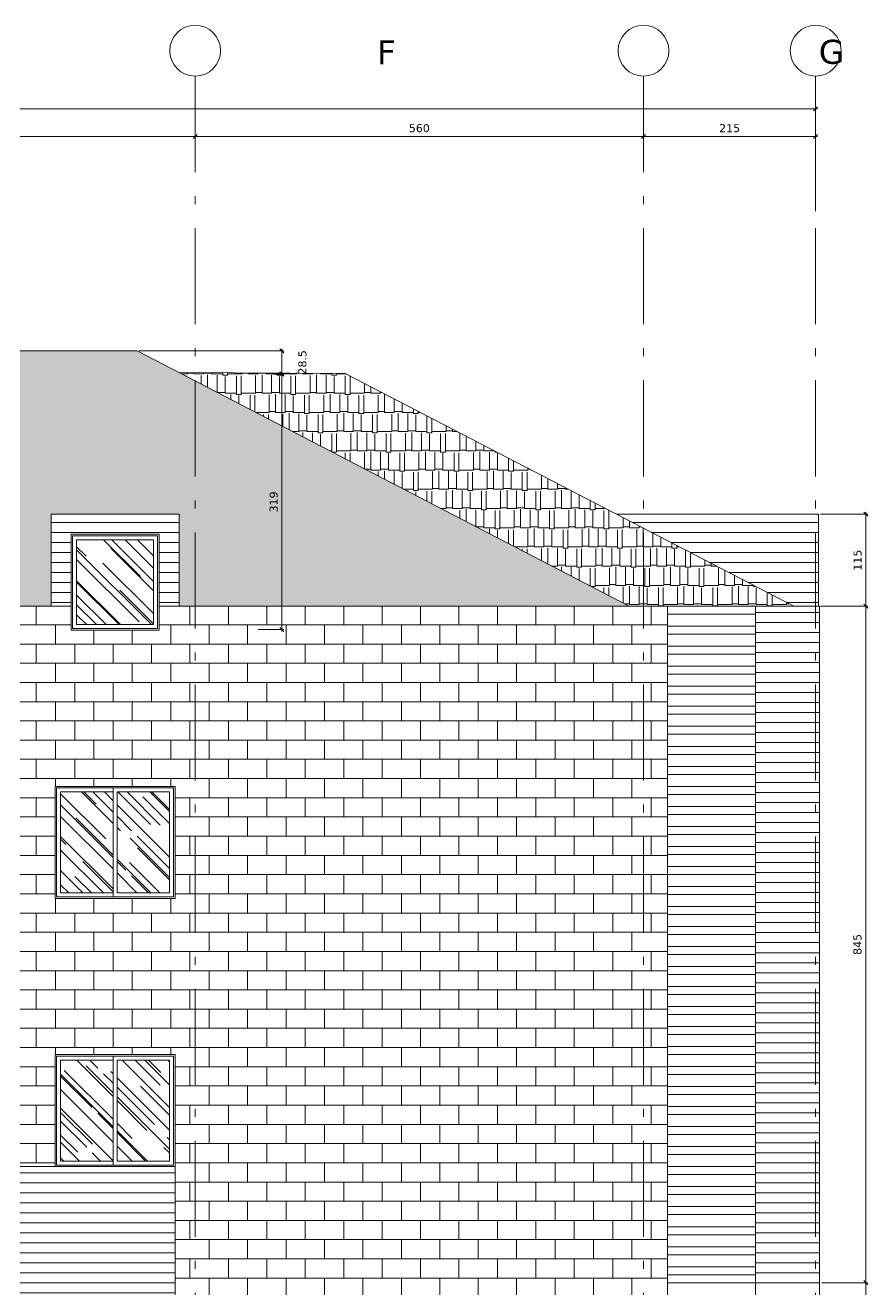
# Model space of a CAD drawing. Header units: inches. Extents: x -48 to 777, y -156 to 510.
# Drawn here: x 367.3 to 377.83, y 4.42 to 20.21 of the extents above; entities that cross this region are included whole.
import ezdxf

# ---------------------------------------------------------------- set-up
doc = ezdxf.new("R2010")
doc.units = ezdxf.units.IN
doc.header["$MEASUREMENT"] = 0
doc.linetypes.add('ACAD_ISO10W100', pattern=[18, 12, -3, 0, -3])
doc.layers.get('Defpoints').update_dxf_attribs({"lineweight": 5})
for name, color, linetype, lineweight in [('A-ANNOTATION', 34, 'Continuous', 5), ('A-AXIS ST', 251, 'ACAD_ISO10W100', 5), ('A-DIM', 9, 'Continuous', 5), ('A-PROJECTION3', 2, 'Continuous', 13), ('A-WINDOWS', 4, 'Continuous', 20), ('D-STONE', 52, 'Continuous', 20), ('D-WOOD', 32, 'Continuous', 20), ('H-GLASS', 111, 'Continuous', 5), ('H-WOOD', 26, 'Continuous', 5)]:
    doc.layers.add(name, color=color, linetype=linetype, lineweight=lineweight)
doc.layers.add('H-STONE', color=7, linetype='Continuous', lineweight=5, true_color=0xc8bd6a)
doc.layers.add('HH-DARK GREY', color=7, linetype='Continuous', lineweight=5, true_color=0x404040)
doc.styles.add('ROMAND', font='verdana.ttf')
doc.dimstyles.new('M-1.50', dxfattribs={"dimtxt": 0.1, "dimasz": 0.05, "dimexe": 0.025, "dimexo": 0.025, "dimgap": 0.05, "dimtad": 1, "dimlfac": 100, "dimrnd": 0.5, "dimzin": 9, "dimdsep": 46, "dimtxsty": 'ROMAND', "dimblk": 'OBLIQUE', "dimcen": 1, "dimdle": 0.025, "dimclrd": 256, "dimclre": 256, "dimclrt": 2, "dimadec": 0, "dimazin": 0, "dimtfac": 0.666667, "dimtmove": 2, "dimatfit": 3, "dimfxl": 0.04, "dimtolj": 1, "dimtzin": 5, "dimlwd": -1, "dimlwe": -1, "dimarcsym": 0})
pattern_1 = [(135, (-0.2, 0), (-0.6788225, 0.25455844), [4.5, -0.6, 1.5, -0.3]), (135, (-0.5882, 0.17607), (-0.07000357, -0.49426764), [0.9, -0.099, 1.8, -0.225]), (135, (-0.48638, -0.07425), (-1.24521504, 0.96095812), [2.4, -0.42, 1.2, -0.3])]
pattern_2 = [(0, (0, 96.73333), (0.51, 0.24), [0.12, -0.1, 0.14, -0.06, 0.18, -0.08]), (0, (0.12, 96.74333), (0.51, 0.24), [0.1, -0.38, 0.08, -0.12]), (0, (0.36, 96.71833), (0.51, 0.24), [0.06, -0.62]), (90, (0, 96.73333), (-0.17, 0.24), [0.23, -0.73]), (90, (0.12, 96.73333), (-0.17, 0.24), [0.225, -0.735]), (90, (0.22, 96.73333), (-0.17, 0.24), [0.21, -0.75]), (90, (0.36, 96.71833), (-0.17, 0.24), [0.23, -0.73]), (90, (0.42, 96.71833), (-0.17, 0.24), [0.23, -0.73]), (90, (0.6, 96.73333), (-0.17, 0.24), [0.22, -0.74])]

# ---------------------------------------------------------------- blocks, each defined once
blk = doc.blocks.new('_Oblique')
at = {"color": 0, "linetype": 'ByBlock', "lineweight": -2}
blk.add_line((-0.5, -0.5), (0.5, 0.5), dxfattribs=at)
blk = doc.blocks.new('*D676')
at = {"layer": 'A-DIM', "transparency": 16777216}
for p, q in [((377.236, 14.103), (377.825, 14.103)), ((377.8, 14.128), (377.8, 12.928)), ((377.236, 12.953), (377.825, 12.953))]:
    blk.add_line(p, q, dxfattribs=at)
at = {"layer": 'Defpoints', "color": 0, "transparency": 16777216}
for p in [(377.211, 14.103), (377.211, 12.953), (377.8, 12.953)]:
    blk.add_point(p, dxfattribs=at)
at = {"layer": 'A-DIM', "transparency": 16777216, "xscale": 0.05, "yscale": 0.05, "zscale": 0.05}
for p, rotation in [((377.8, 14.103), 90), ((377.8, 12.953), 270)]:
    blk.add_blockref('_Oblique', p, dxfattribs=dict(at, rotation=rotation))
at = {"layer": 'A-DIM', "color": 2, "transparency": 16777216, "insert": (377.699, 13.528), "char_height": 0.1, "attachment_point": 5, "rotation": 90, "style": 'ROMAND'}
blk.add_mtext('\\A1;115', dxfattribs=at)
blk = doc.blocks.new('*D677')
at = {"layer": 'A-DIM', "transparency": 16777216}
for p, q in [((377.236, 12.953), (377.825, 12.953)), ((377.8, 12.978), (377.8, 4.478)), ((377.25, 4.503), (377.825, 4.503))]:
    blk.add_line(p, q, dxfattribs=at)
at = {"layer": 'Defpoints', "color": 0, "transparency": 16777216}
for p in [(377.211, 12.953), (377.225, 4.503), (377.8, 4.503)]:
    blk.add_point(p, dxfattribs=at)
at = {"layer": 'A-DIM', "transparency": 16777216, "xscale": 0.05, "yscale": 0.05, "zscale": 0.05}
for p, rotation in [((377.8, 12.953), 90), ((377.8, 4.503), 270)]:
    blk.add_blockref('_Oblique', p, dxfattribs=dict(at, rotation=rotation))
at = {"layer": 'A-DIM', "color": 2, "transparency": 16777216, "insert": (377.698, 8.728), "char_height": 0.1, "attachment_point": 5, "rotation": 90, "style": 'ROMAND'}
blk.add_mtext('\\A1;845', dxfattribs=at)
blk = doc.blocks.new('*D678')
at = {"layer": 'A-DIM', "transparency": 16777216}
for p, q in [((377.25, 4.503), (377.825, 4.503)), ((377.8, 4.528), (377.8, 1.528)), ((377.35, 1.553), (377.825, 1.553))]:
    blk.add_line(p, q, dxfattribs=at)
at = {"layer": 'Defpoints', "color": 0, "transparency": 16777216}
for p in [(377.225, 4.503), (377.325, 1.553), (377.8, 1.553)]:
    blk.add_point(p, dxfattribs=at)
at = {"layer": 'A-DIM', "transparency": 16777216, "xscale": 0.05, "yscale": 0.05, "zscale": 0.05}
for p, rotation in [((377.8, 4.503), 90), ((377.8, 1.553), 270)]:
    blk.add_blockref('_Oblique', p, dxfattribs=dict(at, rotation=rotation))
at = {"layer": 'A-DIM', "color": 2, "transparency": 16777216, "insert": (377.698, 3.028), "char_height": 0.1, "attachment_point": 5, "rotation": 90, "style": 'ROMAND'}
blk.add_mtext('\\A1;295', dxfattribs=at)
blk = doc.blocks.new('*D695')
at = {"layer": 'A-DIM', "transparency": 16777216}
for p, q in [((368.726, 16.141), (370.533, 16.141)), ((370.508, 16.166), (370.508, 15.832)), ((370.4, 15.857), (370.533, 15.857))]:
    blk.add_line(p, q, dxfattribs=at)
at = {"layer": 'Defpoints', "color": 0, "transparency": 16777216}
for p in [(368.701, 16.141), (370.375, 15.857), (370.508, 15.857)]:
    blk.add_point(p, dxfattribs=at)
at = {"layer": 'A-DIM', "transparency": 16777216, "xscale": 0.05, "yscale": 0.05, "zscale": 0.05}
for p, rotation in [((370.508, 16.141), 90), ((370.508, 15.857), 270)]:
    blk.add_blockref('_Oblique', p, dxfattribs=dict(at, rotation=rotation))
at = {"layer": 'A-DIM', "color": 2, "transparency": 16777216, "insert": (370.765, 15.999), "char_height": 0.1, "attachment_point": 5, "rotation": 90, "style": 'ROMAND'}
blk.add_mtext('\\A1;28.5', dxfattribs=at)
blk = doc.blocks.new('*D696')
at = {"layer": 'A-DIM', "transparency": 16777216}
for p, q in [((370.402, 15.85), (370.533, 15.85)), ((370.508, 15.875), (370.508, 12.637)), ((370.214, 12.662), (370.533, 12.662))]:
    blk.add_line(p, q, dxfattribs=at)
at = {"layer": 'Defpoints', "color": 0, "transparency": 16777216}
for p in [(370.377, 15.85), (370.189, 12.662), (370.508, 12.662)]:
    blk.add_point(p, dxfattribs=at)
at = {"layer": 'A-DIM', "transparency": 16777216, "xscale": 0.05, "yscale": 0.05, "zscale": 0.05}
for p, rotation in [((370.508, 15.85), 90), ((370.508, 12.662), 270)]:
    blk.add_blockref('_Oblique', p, dxfattribs=dict(at, rotation=rotation))
at = {"layer": 'A-DIM', "color": 2, "transparency": 16777216, "insert": (370.406, 14.256), "char_height": 0.1, "attachment_point": 5, "rotation": 90, "style": 'ROMAND'}
blk.add_mtext('\\A1;319', dxfattribs=at)
blk = doc.blocks.new('*D842')
at = {"layer": 'A-DIM', "transparency": 16777216}
for p, q in [((364, 18.821), (369.45, 18.821)), ((364.025, 18.441), (364.025, 18.846)), ((369.425, 18.441), (369.425, 18.846))]:
    blk.add_line(p, q, dxfattribs=at)
at = {"layer": 'Defpoints', "color": 0, "transparency": 16777216}
for p in [(369.425, 18.821), (364.025, 18.416), (369.425, 18.416)]:
    blk.add_point(p, dxfattribs=at)
at = {"layer": 'A-DIM', "transparency": 16777216, "xscale": 0.05, "yscale": 0.05, "zscale": 0.05, "rotation": 180}
blk.add_blockref('_Oblique', (364.025, 18.821), dxfattribs=at)
at = {"layer": 'A-DIM', "transparency": 16777216, "xscale": 0.05, "yscale": 0.05, "zscale": 0.05}
blk.add_blockref('_Oblique', (369.425, 18.821), dxfattribs=at)
at = {"layer": 'A-DIM', "color": 2, "transparency": 16777216, "insert": (366.725, 18.923), "char_height": 0.1, "attachment_point": 5, "style": 'ROMAND'}
blk.add_mtext('\\A1;540', dxfattribs=at)
blk = doc.blocks.new('*D843')
at = {"layer": 'A-DIM', "transparency": 16777216}
for p, q in [((377.2, 19.165), (349.798, 19.165)), ((349.823, 18.597), (349.823, 19.19)), ((377.175, 17.888), (377.175, 19.19))]:
    blk.add_line(p, q, dxfattribs=at)
at = {"layer": 'Defpoints', "color": 0, "transparency": 16777216}
for p in [(349.823, 19.165), (349.823, 18.572), (377.175, 17.863)]:
    blk.add_point(p, dxfattribs=at)
at = {"layer": 'A-DIM', "transparency": 16777216, "xscale": 0.05, "yscale": 0.05, "zscale": 0.05, "rotation": 180}
blk.add_blockref('_Oblique', (349.823, 19.165), dxfattribs=at)
at = {"layer": 'A-DIM', "transparency": 16777216, "xscale": 0.05, "yscale": 0.05, "zscale": 0.05}
blk.add_blockref('_Oblique', (377.175, 19.165), dxfattribs=at)
at = {"layer": 'A-DIM', "color": 2, "transparency": 16777216, "insert": (363.499, 19.267), "char_height": 0.1, "attachment_point": 5, "style": 'ROMAND'}
blk.add_mtext('\\A1;2735', dxfattribs=at)
blk = doc.blocks.new('*D844')
at = {"layer": 'A-DIM', "transparency": 16777216}
for p, q in [((369.4, 18.821), (375.05, 18.821)), ((369.425, 18.441), (369.425, 18.846)), ((375.025, 18.441), (375.025, 18.846))]:
    blk.add_line(p, q, dxfattribs=at)
at = {"layer": 'Defpoints', "color": 0, "transparency": 16777216}
for p in [(375.025, 18.821), (369.425, 18.416), (375.025, 18.416)]:
    blk.add_point(p, dxfattribs=at)
at = {"layer": 'A-DIM', "transparency": 16777216, "xscale": 0.05, "yscale": 0.05, "zscale": 0.05, "rotation": 180}
blk.add_blockref('_Oblique', (369.425, 18.821), dxfattribs=at)
at = {"layer": 'A-DIM', "transparency": 16777216, "xscale": 0.05, "yscale": 0.05, "zscale": 0.05}
blk.add_blockref('_Oblique', (375.025, 18.821), dxfattribs=at)
at = {"layer": 'A-DIM', "color": 2, "transparency": 16777216, "insert": (372.225, 18.923), "char_height": 0.1, "attachment_point": 5, "style": 'ROMAND'}
blk.add_mtext('\\A1;560', dxfattribs=at)
blk = doc.blocks.new('*D845')
at = {"layer": 'A-DIM', "transparency": 16777216}
for p, q in [((375, 18.821), (377.2, 18.821)), ((375.025, 18.441), (375.025, 18.846)), ((377.175, 18.441), (377.175, 18.846))]:
    blk.add_line(p, q, dxfattribs=at)
at = {"layer": 'Defpoints', "color": 0, "transparency": 16777216}
for p in [(377.175, 18.821), (375.025, 18.416), (377.175, 18.416)]:
    blk.add_point(p, dxfattribs=at)
at = {"layer": 'A-DIM', "transparency": 16777216, "xscale": 0.05, "yscale": 0.05, "zscale": 0.05, "rotation": 180}
blk.add_blockref('_Oblique', (375.025, 18.821), dxfattribs=at)
at = {"layer": 'A-DIM', "transparency": 16777216, "xscale": 0.05, "yscale": 0.05, "zscale": 0.05}
blk.add_blockref('_Oblique', (377.175, 18.821), dxfattribs=at)
at = {"layer": 'A-DIM', "color": 2, "transparency": 16777216, "insert": (376.1, 18.923), "char_height": 0.1, "attachment_point": 5, "style": 'ROMAND'}
blk.add_mtext('\\A1;215', dxfattribs=at)

msp = doc.modelspace()

# ---------------------------------------------------------------- hatches: boundary and pattern name
at = {"layer": 'H-GLASS'}
h = msp.add_hatch(dxfattribs=at)
h.set_pattern_fill('AR-RROOF', color=256, scale=0.3, angle=135)
h.set_pattern_definition(pattern_1)
h.paths.add_polyline_path([(367.94484, 12.72252), (368.90484, 12.72252), (368.90484, 13.78252), (367.94484, 13.78252)])
h = msp.add_hatch(dxfattribs=at)
h.set_pattern_fill('AR-RROOF', color=256, scale=0.3, angle=135)
h.set_pattern_definition(pattern_1)
h.paths.add_polyline_path([(368.39984, 10.63249), (367.7449, 10.63249), (367.7449, 9.37252), (368.39984, 9.37252)])
h = msp.add_hatch(dxfattribs=at)
h.set_pattern_fill('AR-RROOF', color=256, scale=0.3, angle=135)
h.set_pattern_definition(pattern_1)
h.paths.add_polyline_path([(368.44984, 9.37252), (369.10479, 9.37252), (369.10479, 10.63249), (368.44984, 10.63249)])
h = msp.add_hatch(dxfattribs=at)
h.set_pattern_fill('AR-RROOF', color=256, scale=0.3, angle=135)
h.set_pattern_definition(pattern_1)
h.paths.add_polyline_path([(367.74495, 6.02252), (368.3999, 6.02252), (368.3999, 7.28249), (367.74495, 7.28249)])
h = msp.add_hatch(dxfattribs=at)
h.set_pattern_fill('AR-RROOF', color=256, scale=0.3, angle=135)
h.set_pattern_definition(pattern_1)
h.paths.add_polyline_path([(368.4499, 6.02252), (369.10484, 6.02252), (369.10484, 7.28249), (368.4499, 7.28249)])
at = {"layer": 'H-STONE'}
h = msp.add_hatch(dxfattribs=at)
h.set_pattern_fill('AR-B816', color=256, scale=0.03)
h.paths.add_polyline_path([(369.17484, 7.35249), (369.17484, 5.95252), (369.17484, 1.55252), (375.32484, 1.55252), (375.32484, 12.95252), (368.97484, 12.95252), (368.97484, 12.65252), (367.87484, 12.65252), (367.87484, 12.95252), (367.62484, 12.95252), (366.57484, 12.95252), (366.57484, 12.65252), (365.47484, 12.65252), (365.47484, 12.95252), (363.57484, 12.95252), (363.57484, 10.70249), (363.57484, 9.30249), (363.5749, 7.25249), (363.57484, 5.95252), (365.27495, 5.95252), (365.27495, 7.35249), (366.77484, 7.35249), (366.77484, 5.95252), (367.67495, 5.95252), (367.67495, 7.35249)])
h.paths.add_polyline_path([(369.17479, 9.30252), (367.6749, 9.30252), (367.6749, 10.70249), (369.17479, 10.70249)], flags=16)
h.paths.add_polyline_path([(366.77479, 9.30252), (365.2749, 9.30252), (365.2749, 10.70249), (366.77479, 10.70249)], flags=16)
at = {"layer": 'H-WOOD'}
h = msp.add_hatch(dxfattribs=at)
h.set_pattern_fill('ANSI31', color=256, angle=135)
h.set_pattern_definition([(180, (-0.2, 0), (-1e-17, -0.125), [])])
h.paths.add_polyline_path([(368.97484, 13.85252), (368.97484, 12.95252), (369.22484, 12.95252), (369.22484, 14.10252), (367.62484, 14.10252), (367.62484, 12.95252), (367.87484, 12.95252), (367.87484, 13.85252)])
h = msp.add_hatch(dxfattribs=at)
h.set_pattern_fill('ANSI31', color=256, angle=135)
h.paths.add_polyline_path([(374.68756, 14.10252), (376.90409, 12.95252), (377.21138, 12.95252), (377.21138, 14.10252)])
h = msp.add_hatch(dxfattribs=at)
h.set_pattern_fill('ANSI31', color=256, angle=135)
h.paths.add_polyline_path([(376.42484, 12.95252), (377.22484, 12.95252), (377.22484, 4.50252), (376.42484, 4.50252), (376.42484, 11.20252)])
h = msp.add_hatch(dxfattribs=at)
h.set_pattern_fill('ANSI31', color=256, angle=135)
h.paths.add_polyline_path([(362.87484, 5.95252), (362.87484, 4.95252), (362.97484, 4.95252), (362.97484, 4.50252), (365.27484, 4.50252), (365.27484, 4.00252), (366.77479, 4.00252), (366.77479, 2.60254), (365.2749, 2.60254), (365.2749, 1.55252), (369.17484, 1.55252), (369.17484, 2.60254), (367.6749, 2.60254), (367.6749, 4.00252), (369.17484, 4.00252), (369.17484, 5.95252)])
at = {"layer": 'HH-DARK GREY'}
h = msp.add_hatch(dxfattribs=at)
h.set_pattern_fill('AR-RSHKE', color=256, scale=0.02, angle=360)
h.set_pattern_definition(pattern_2)
h.paths.add_polyline_path([(368.70092, 16.14123), (355.55964, 16.14123), (361.70559, 12.95253), (362.97567, 12.95254), (363.57484, 12.95252), (365.22484, 12.95252), (365.22484, 14.10252), (366.82484, 14.10252), (366.82484, 12.95252), (367.62484, 12.95252), (367.62484, 14.10252), (369.22484, 14.10252), (369.22484, 12.95252), (374.84691, 12.95252)])
h = msp.add_hatch(dxfattribs=at)
h.set_pattern_fill('AR-RSHKE', color=256, scale=0.02, angle=360)
h.set_pattern_definition(pattern_2)
h.paths.add_polyline_path([(371.29892, 15.86064), (369.22177, 15.871), (374.84691, 12.95252), (375.32484, 12.95252), (376.42484, 12.95252), (376.90409, 12.95252)])

# ---------------------------------------------------------------- linework, layer by layer
at = {"layer": 'A-ANNOTATION', "linetype": 'Continuous'}
for centre in [(369.42484, 19.89209), (375.02484, 19.89209), (377.17484, 19.89209)]:
    msp.add_circle(centre, 0.31723, dxfattribs=at)
at = {"layer": 'A-AXIS ST', "ltscale": 0.1}
for p, q in [((369.42484, 19.57485), (369.42484, -6.24262)), ((375.02484, 19.57485), (375.02484, -6.24262)), ((377.17484, 19.57485), (377.17484, -6.24262))]:
    msp.add_line(p, q, dxfattribs=at)
at = {"layer": 'A-PROJECTION3'}
for p, q in [((376.42484, 4.50252), (376.42484, 1.55252)), ((377.22484, 4.50252), (377.22484, 1.55252))]:
    msp.add_line(p, q, dxfattribs=at)
msp.add_lwpolyline([(376.42484, 4.50252), (375.32484, 4.50252), (375.32484, 4.50252), (376.42484, 4.50252)], close=True, dxfattribs=at)
at = {"layer": 'A-WINDOWS'}
for points in [[(368.95484, 13.83252), (368.95484, 12.67252), (367.89484, 12.67252), (367.89484, 13.83252), (368.95484, 13.83252)], [(368.90484, 13.78252), (368.90484, 12.72252), (367.94484, 12.72252), (367.94484, 13.78252), (368.90484, 13.78252)]]:
    msp.add_lwpolyline(points, dxfattribs=at)
for points in [[(367.6949, 10.68249), (369.15479, 10.68249), (369.15479, 9.32252), (367.6949, 9.32252)], [(367.7449, 10.63249), (368.39984, 10.63249), (368.39984, 10.68249), (367.6949, 10.68249), (367.6949, 9.32252), (368.39984, 9.32252), (368.39984, 9.37252), (367.7449, 9.37252)], [(369.15479, 9.32252), (368.39984, 9.32252), (368.39984, 10.68249), (369.15479, 10.68249)], [(369.10479, 9.37252), (368.44984, 9.37252), (368.44984, 10.63249), (369.10479, 10.63249)], [(367.69495, 7.33249), (369.15484, 7.33249), (369.15484, 5.97252), (367.69495, 5.97252)], [(367.74495, 7.28249), (368.3999, 7.28249), (368.3999, 7.33249), (367.69495, 7.33249), (367.69495, 5.97252), (368.3999, 5.97252), (368.3999, 6.02252), (367.74495, 6.02252)], [(369.15484, 5.97252), (368.3999, 5.97252), (368.3999, 7.33249), (369.15484, 7.33249)], [(369.10484, 6.02252), (368.4499, 6.02252), (368.4499, 7.28249), (369.10484, 7.28249)]]:
    msp.add_lwpolyline(points, close=True, dxfattribs=at)
at = {"layer": 'D-STONE'}
for p, q in [((355.55964, 16.14123), (368.70092, 16.14123)), ((368.70092, 16.14123), (374.84691, 12.95252)), ((369.22177, 15.871), (371.29892, 15.86064)), ((371.29892, 15.86064), (376.90409, 12.95252))]:
    msp.add_line(p, q, dxfattribs=at)
msp.add_lwpolyline([(375.32484, 1.55252), (375.32484, 12.95252), (368.97484, 12.95252), (368.97484, 12.65252), (367.87484, 12.65252), (367.87484, 13.06907)], dxfattribs=at)
at = {"layer": 'D-WOOD'}
for p, q in [((367.87484, 12.65252), (367.87484, 13.85252)), ((368.97484, 13.85252), (368.97484, 12.65252))]:
    msp.add_line(p, q, dxfattribs=at)
for points in [[(367.87484, 13.85252), (368.97484, 13.85252), (368.97484, 12.95252), (369.22484, 12.95252), (369.22484, 14.10252), (367.62484, 14.10252), (367.62484, 12.95252), (367.87484, 12.95252), (367.87484, 12.95252), (366.57484, 12.95252), (366.57484, 12.65252), (365.47484, 12.65252), (365.47484, 12.95252), (363.57484, 12.95252)], [(374.68756, 14.10252), (377.21138, 14.10252), (377.21138, 12.95252)], [(376.42484, 12.95252), (377.22484, 12.95252), (377.22484, 4.50252), (376.42484, 4.50252), (376.42484, 11.20252), (376.42484, 11.20252), (376.42484, 12.95252)], [(367.6749, 9.30252), (367.6749, 10.70249), (369.17479, 10.70249), (369.17479, 9.30252), (367.6749, 9.30252)], [(367.67495, 5.95252), (367.67495, 7.35249), (369.17484, 7.35249), (369.17484, 5.95252), (367.67495, 5.95252)], [(362.87484, 5.95252), (369.17484, 5.95252), (369.17484, 1.55252)]]:
    msp.add_lwpolyline(points, dxfattribs=at)
for points in [[(376.42484, 12.95252), (375.32484, 12.95252), (375.32484, 12.85252), (376.42484, 12.85252)], [(376.42484, 12.70252), (375.32484, 12.70252), (375.32484, 12.60252), (376.42484, 12.60252)], [(376.42484, 12.45252), (375.32484, 12.45252), (375.32484, 12.35252), (376.42484, 12.35252)], [(376.42484, 12.20252), (375.32484, 12.20252), (375.32484, 12.10252), (376.42484, 12.10252)], [(376.42484, 11.95252), (375.32484, 11.95252), (375.32484, 11.85252), (376.42484, 11.85252)], [(376.42484, 11.70252), (375.32484, 11.70252), (375.32484, 11.60252), (376.42484, 11.60252)], [(376.42484, 11.45252), (375.32484, 11.45252), (375.32484, 11.35252), (376.42484, 11.35252)], [(376.42484, 11.20252), (375.32484, 11.20252), (375.32484, 11.10252), (376.42484, 11.10252)], [(376.42484, 10.95252), (375.32484, 10.95252), (375.32484, 10.85252), (376.42484, 10.85252)], [(376.42484, 10.70252), (375.32484, 10.70252), (375.32484, 10.60252), (376.42484, 10.60252)], [(376.42484, 10.45252), (375.32484, 10.45252), (375.32484, 10.35252), (376.42484, 10.35252)], [(376.42484, 10.20252), (375.32484, 10.20252), (375.32484, 10.10252), (376.42484, 10.10252)], [(376.42484, 9.95252), (375.32484, 9.95252), (375.32484, 9.85252), (376.42484, 9.85252)], [(376.42484, 9.70252), (375.32484, 9.70252), (375.32484, 9.60252), (376.42484, 9.60252)], [(376.42484, 9.45252), (375.32484, 9.45252), (375.32484, 9.35252), (376.42484, 9.35252)], [(376.42484, 9.20252), (375.32484, 9.20252), (375.32484, 9.10252), (376.42484, 9.10252)], [(376.42484, 8.95252), (375.32484, 8.95252), (375.32484, 8.85252), (376.42484, 8.85252)], [(376.42484, 8.70252), (375.32484, 8.70252), (375.32484, 8.60252), (376.42484, 8.60252)], [(376.42484, 8.45252), (375.32484, 8.45252), (375.32484, 8.35252), (376.42484, 8.35252)], [(376.42484, 8.20252), (375.32484, 8.20252), (375.32484, 8.10252), (376.42484, 8.10252)], [(376.42484, 7.95252), (375.32484, 7.95252), (375.32484, 7.85252), (376.42484, 7.85252)], [(376.42484, 7.70252), (375.32484, 7.70252), (375.32484, 7.60252), (376.42484, 7.60252)], [(376.42484, 7.45252), (375.32484, 7.45252), (375.32484, 7.35252), (376.42484, 7.35252)], [(376.42484, 7.20252), (375.32484, 7.20252), (375.32484, 7.10252), (376.42484, 7.10252)], [(376.42484, 6.95252), (375.32484, 6.95252), (375.32484, 6.85252), (376.42484, 6.85252)], [(376.42484, 6.70252), (375.32484, 6.70252), (375.32484, 6.60252), (376.42484, 6.60252)], [(376.42484, 6.45252), (375.32484, 6.45252), (375.32484, 6.35252), (376.42484, 6.35252)], [(376.42484, 6.20252), (375.32484, 6.20252), (375.32484, 6.10252), (376.42484, 6.10252)], [(376.42484, 5.95252), (375.32484, 5.95252), (375.32484, 5.85252), (376.42484, 5.85252)], [(376.42484, 5.70252), (375.32484, 5.70252), (375.32484, 5.60252), (376.42484, 5.60252)], [(376.42484, 5.45252), (375.32484, 5.45252), (375.32484, 5.35252), (376.42484, 5.35252)], [(376.42484, 5.20252), (375.32484, 5.20252), (375.32484, 5.10252), (376.42484, 5.10252)], [(376.42484, 4.95252), (375.32484, 4.95252), (375.32484, 4.85252), (376.42484, 4.85252)], [(376.42484, 4.70252), (375.32484, 4.70252), (375.32484, 4.60252), (376.42484, 4.60252)]]:
    msp.add_lwpolyline(points, close=True, dxfattribs=at)

# ---------------------------------------------------------------- texts
at = {"layer": 'A-ANNOTATION', "char_height": 0.3, "width": 5.0170833, "attachment_point": 9, "style": 'ROMAND'}
for s, insert in [('F', (371.93217, 19.72214)), ('G', (377.53217, 19.72214))]:
    msp.add_mtext(s, dxfattribs=dict(at, insert=insert))

# ---------------------------------------------------------------- dimensions: what is measured, and where the dimension line sits
at = {"layer": 'A-DIM'}
for base, p1, p2, angle, picture, middle in [((349.82342, 19.16483), (377.17484, 17.86343), (349.82342, 18.57179), 180, '*D843', (363.49913, 19.26691)), ((369.42484, 18.82073), (364.02484, 18.41598), (369.42484, 18.41598), 180, '*D842', (366.72484, 18.92278)), ((375.02484, 18.82073), (369.42484, 18.41598), (375.02484, 18.41598), 180, '*D844', (372.22484, 18.92278)), ((377.17484, 18.82073), (375.02484, 18.41598), (377.17484, 18.41598), 180, '*D845', (376.09984, 18.92281)), ((370.5078, 15.85671), (368.70092, 16.14123), (370.37484, 15.85671), 90, '*D695', (370.76465, 15.99897)), ((370.5078, 12.66157), (370.37749, 15.85028), (370.18898, 12.66157), 90, '*D696', (370.40572, 14.25592)), ((377.80004, 12.95252), (377.21138, 14.10252), (377.21138, 12.95252), 90, '*D676', (377.69883, 13.52752)), ((377.80004, 4.50252), (377.21138, 12.95252), (377.22484, 4.50252), 90, '*D677', (377.69776, 8.72752)), ((377.80004, 1.55252), (377.22484, 4.50252), (377.32484, 1.55252), 90, '*D678', (377.69796, 3.02752))]:
    dim = msp.add_linear_dim(base=base, p1=p1, p2=p2, angle=angle, dimstyle='M-1.50', dxfattribs=at)
    dim.commit()
    dim.dimension.update_dxf_attribs({"geometry": picture, "text_midpoint": middle})

doc.saveas('drawing.dxf')
